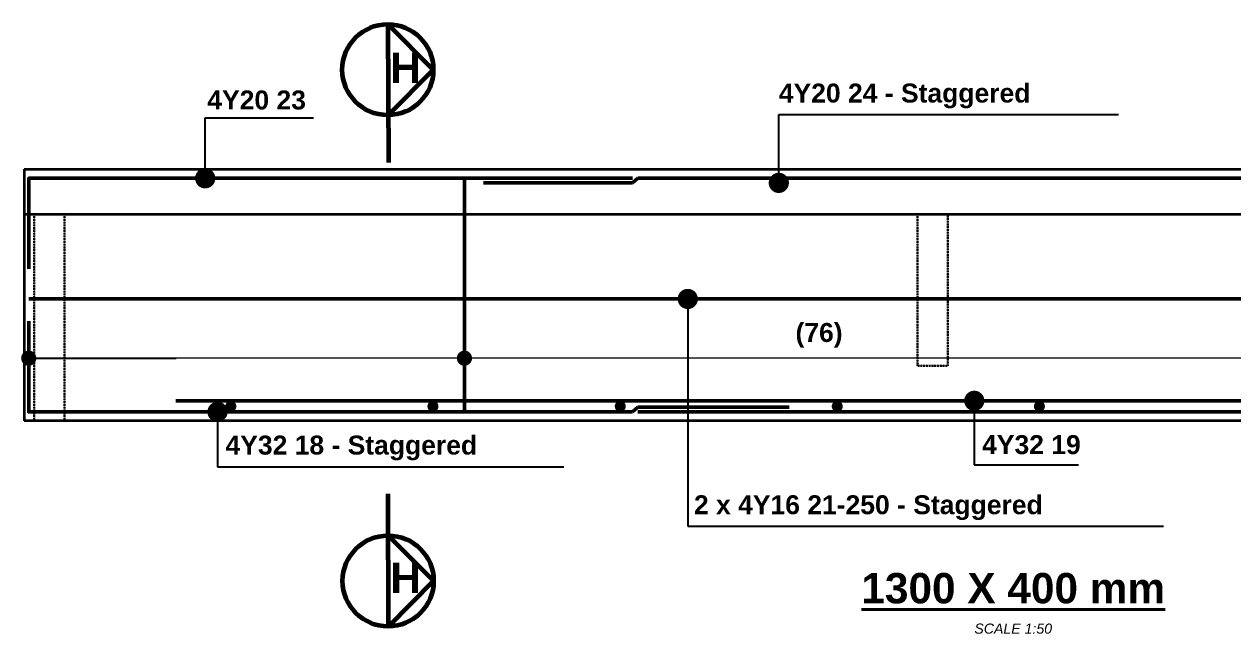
# Model space of a CAD drawing. Header units: millimetres. Extents: x -1307360 to -9241, y 140559 to 432424.
# Drawn here: x -1230430 to -1218462, y 229415 to 235445 of the extents above; entities that cross this region are included whole.
import ezdxf

# ---------------------------------------------------------------- set-up
doc = ezdxf.new("R2010")
doc.units = ezdxf.units.MM
doc.header["$MEASUREMENT"] = 0
doc.linetypes.add('DASHED2', pattern=[0.375, 0.25, -0.125])
for name, color, linetype, lineweight in [('BORDER', 3, 'Continuous', 60), ('dimension', 252, 'Continuous', 20), ('hidden', 5, 'DASHED2', 30), ('lettering', 120, 'Continuous', 25), ('outline', 3, 'Continuous', 35), ('reinforcement', 6, 'Continuous', 50), ('titles', 2, 'Continuous', 40)]:
    doc.layers.add(name, color=color, linetype=linetype, lineweight=lineweight)
doc.styles.add('ARIAL', font='arial.ttf')
doc.dimstyles.new('Dimstyle_50', dxfattribs={"dimtxt": 125, "dimasz": 125, "dimexe": 33, "dimexo": 25, "dimgap": 33, "dimtad": 1, "dimdec": 0, "dimzin": 0, "dimdsep": 46, "dimtxsty": 'ARIAL', "dimcen": 0.09, "dimclrd": 256, "dimclrt": 1, "dimadec": 0, "dimazin": 0, "dimtfac": 1, "dimtdec": 0, "dimtmove": 2, "dimatfit": 3, "dimldrblk": 'DOT', "dimfxl": 33, "dimtolj": 1, "dimtzin": 0, "dimarcsym": 0})

# ---------------------------------------------------------------- blocks, each defined once
blk = doc.blocks.new('_Dot')
at = {"color": 0, "linetype": 'ByBlock', "lineweight": -2}
blk.add_line((-0.5, 0), (-1, 0), dxfattribs=at)
at = {"color": 0, "linetype": 'ByBlock', "const_width": 0.5}
blk.add_lwpolyline([(-0.25, 0, 1), (0.25, 0, 1)], format="xyb", close=True, dxfattribs=at)

msp = doc.modelspace()

# ---------------------------------------------------------------- linework, layer by layer
at = {"layer": 'BORDER'}
for p, q in [((-1226823.2, 234077.3), (-1226828.8, 235442.5)), ((-1226827.2, 229487.7), (-1226830.2, 230800.2))]:
    msp.add_line(p, q, dxfattribs=at)
for points in [[(-1226831.4, 235445.1), (-1226382.8, 234995.1), (-1226827.7, 234545.1)], [(-1226828.3, 230387.7), (-1226379.7, 229937.7), (-1226824.5, 229487.8)]]:
    msp.add_lwpolyline(points, dxfattribs=at)
at = {"layer": 'BORDER', "color": 4, "const_width": 54.5}
for points in [[(-1228413.2, 231664.7, 1), (-1228358.7, 231664.7, 1)], [(-1226413.2, 231664.7, 1), (-1226358.7, 231664.7, 1)], [(-1224559.9, 231664.7, 1), (-1224505.4, 231664.7, 1)], [(-1222413.2, 231664.7, 1), (-1222358.7, 231664.7, 1)], [(-1220413.2, 231664.7, 1), (-1220358.7, 231664.7, 1)]]:
    msp.add_lwpolyline(points, format="xyb", close=True, dxfattribs=at)
at = {"layer": 'BORDER'}
for centre in [(-1226832.8, 234995.1), (-1226829.7, 229937.7)]:
    msp.add_circle(centre, 450, dxfattribs=at)
at = {"layer": 'dimension'}
for p, q in [((-1230385.4, 232066.3), (-1230385.4, 232216.3)), ((-1212500.4, 232141.3), (-1230385.4, 232141.3))]:
    msp.add_line(p, q, dxfattribs=at)
at = {"layer": 'hidden', "ltscale": 10}
for p, q in [((-1230330.4, 233565.5), (-1230330.4, 231520.5)), ((-1230030.4, 233565.5), (-1230030.4, 231520.5)), ((-1221592.9, 233565.5), (-1221592.9, 232065.5)), ((-1221292.9, 232065.5), (-1221292.9, 233565.5)), ((-1221592.9, 232065.5), (-1221292.9, 232065.5))]:
    msp.add_line(p, q, dxfattribs=at)
at = {"layer": 'outline'}
for p, q in [((-1230430.4, 234010.5), (-1212455.4, 234010.5)), ((-1230430.4, 234010.5), (-1230430.4, 231520.5)), ((-1230430.4, 233565.5), (-1212455.4, 233565.5)), ((-1212455.4, 231520.5), (-1230430.4, 231520.5))]:
    msp.add_line(p, q, dxfattribs=at)
at = {"layer": 'reinforcement'}
for p, q in [((-1226074.5, 233921.5), (-1226074.5, 231610.5)), ((-1224410.4, 233875.5), (-1225885.4, 233875.5)), ((-1224410.4, 233875.5), (-1224360.4, 233920.5)), ((-1213955.4, 231719.5), (-1228930.4, 231719.5)), ((-1224360.4, 231655.5), (-1224410.4, 231610.5)), ((-1222860.4, 231655.5), (-1224360.4, 231655.5))]:
    msp.add_line(p, q, dxfattribs=at)
for points in [[(-1230385.4, 233024.1), (-1230385.4, 233920.5), (-1224410.4, 233920.5)], [(-1212500.7, 233069.1), (-1212500.7, 233920.5), (-1224360.4, 233920.5)], [(-1216455.4, 232727.3), (-1230385.4, 232727.3)], [(-1230385.4, 232506.9), (-1230385.4, 231610.5), (-1224410.4, 231610.5)], [(-1212500.4, 232506.9), (-1212500.4, 231610.5), (-1224360.4, 231610.5)], [(-1224410.4, 231610.5), (-1225885.4, 231610.5)]]:
    msp.add_lwpolyline(points, dxfattribs=at)
at = {"layer": 'reinforcement', "const_width": 75}
msp.add_lwpolyline([(-1226112, 232141.3, 1), (-1226037, 232141.3, 1)], format="xyb", close=True, dxfattribs=at)

# ---------------------------------------------------------------- texts
at = {"layer": 'lettering', "attachment_point": 1, "style": 'ARIAL'}
for s, insert, char_height, width in [('{\\fArial|b1|i0|c0|p34;H}', (-1226809, 235163), 300, 253.803), ('\\pt1500;{\\fArial|b1|i0|c0|p34;4Y20 24 - Staggered}', (-1222964.1, 234857.8), 187.5, 3428.989), ('\\pt1500;{\\fArial|b1|i0|c0|p34;4Y20 23}', (-1228618.5, 234789.6), 187.5, 1968.459), ('\\pt1500;{\\fArial|b1|i0|c0|p34;(76)}', (-1222798.9, 232489.3), 187.5, 1584.508), ('\\pt1500;{\\fArial|b1|i0|c0|p34;4Y32 18 - Staggered}', (-1228438.4, 231375.6), 187.5, 3608.489), ('\\pt1500;{\\fArial|b1|i0|c0|p34;4Y32 19}', (-1220952.7, 231379.9), 187.5, 1968.459), ('\\pt1500;{\\fArial|b1|i0|c0|p34;2 x 4Y16 21-250 - Staggered}', (-1223803.6, 230785.2), 187.5, 4638.457), ('{\\fArial|b1|i0|c0|p34;H}', (-1226808, 230117.1), 300, 253.803)]:
    msp.add_mtext(s, dxfattribs=dict(at, insert=insert, char_height=char_height, width=width))
at = {"layer": 'titles', "insert": (-1220644.8, 229715.7), "char_height": 150, "width": 3468.081, "attachment_point": 5, "style": 'ARIAL'}
msp.add_mtext('{\\fArial|b1|i0|c0|p34;\\H2x;\\L\\C1;1300 X 400 mm\\l\\P\\fArial|b0|i1|c0|p34;\\H0.3333x;SCALE 1:50}', dxfattribs=at)

# ---------------------------------------------------------------- leaders
at = {"layer": 'dimension'}
for points, override in [([(-1228639.5, 233920.5), (-1228639.5, 234517.8), (-1227568.7, 234517.8)], {"dimasz": 200}), ([(-1222964.4, 233875.5), (-1222964.4, 234552.3), (-1219603.4, 234552.3)], {"dimasz": 200}), ([(-1223864.9, 232727.3), (-1223864.9, 230480.4), (-1219157.2, 230480.4)], {"dimasz": 200}), ([(-1230385.4, 232141.3), (-1228926.7, 232141.3)], {"dimasz": 150}), ([(-1221030.1, 231719.5), (-1221030.1, 231085.6), (-1219998.3, 231085.6)], {"dimasz": 200}), ([(-1228517.4, 231610.5), (-1228517.4, 231068), (-1225090.4, 231068)], {"dimasz": 200})]:
    msp.add_leader(points, dimstyle='Dimstyle_50', override=override, dxfattribs=at)

doc.saveas('drawing.dxf')
